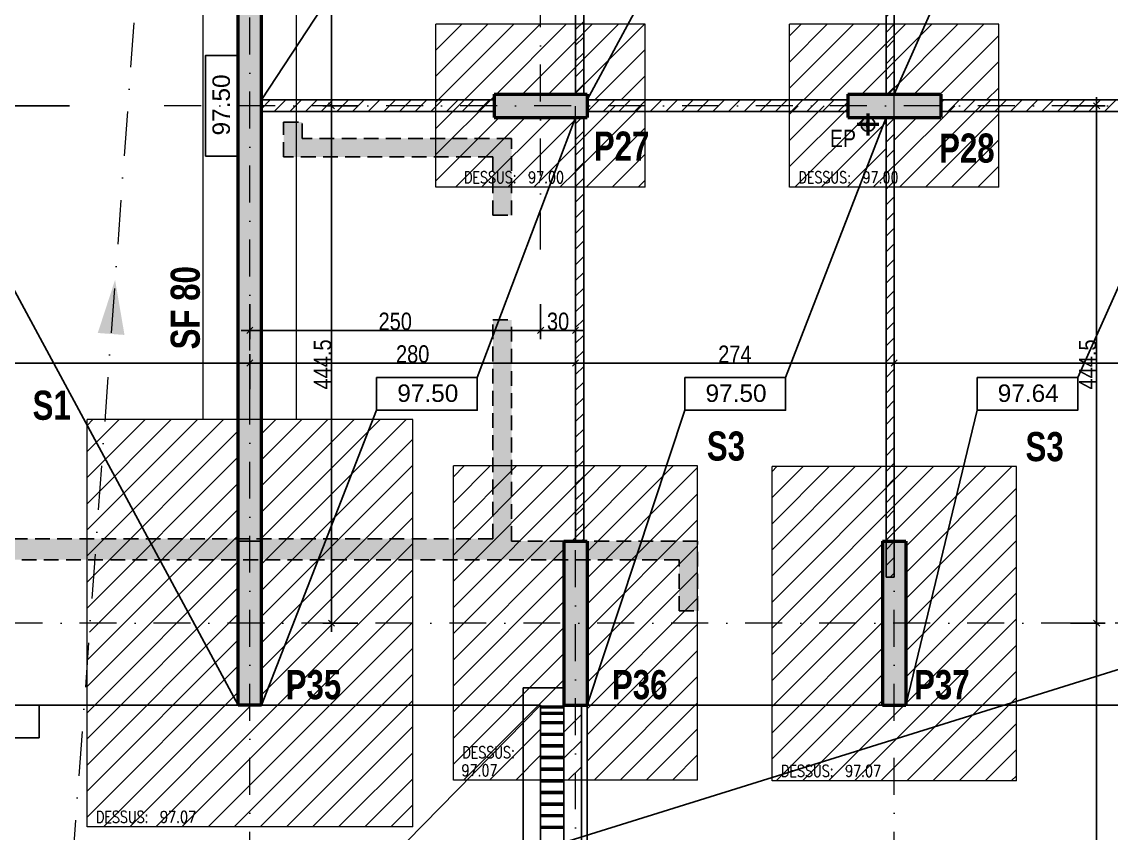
# Model space of a CAD drawing. Header units: centimetres. Extents: x 16433 to 114398, y -50094 to -12305.
# Drawn here: x 41350 to 42286, y -19808 to -19111 of the extents above; entities that cross this region are included whole.
import ezdxf
from ezdxf.enums import TextEntityAlignment as Align

# ---------------------------------------------------------------- set-up
doc = ezdxf.new("R2010")
doc.units = ezdxf.units.CM
doc.header["$LTSCALE"] = 0.5
for name, pattern in [('CACHEX2', [19.05, 12.7, -6.35]), ('TIRETPT2', [12.7, 6.35, -3.175, 0, -3.175]), ('TIRETPTX2', [50.8, 25.4, -12.7, 0, -12.7])]:
    doc.linetypes.add(name, pattern=pattern)
doc.layers.get('DEFPOINTS').update_dxf_attribs({"linetype": 'CONTINUOUS'})
for name, color, linetype in [('01_cloisons', 1, 'CONTINUOUS'), ('01_cote_gen', 4, 'CONTINUOUS'), ('01_linteaux', 2, 'CONTINUOUS'), ('01_murs_sup', 2, 'CACHEX2'), ('01_poch_murs', 253, 'CONTINUOUS'), ('01_poch_poteaux', 250, 'CONTINUOUS'), ('01_poch_Semelles', 253, 'CONTINUOUS'), ('01_resv', 32, 'CONTINUOUS'), ('01_texte', 230, 'CONTINUOUS'), ('AA_COTES', 2, 'CONTINUOUS')]:
    doc.layers.add(name, color=color, linetype=linetype)
for name, color, linetype, lineweight in [('01_murs_coup', 5, 'CONTINUOUS', 60), ('01_Reseaux', 5, 'TIRETPTX2', 18), ('01_sem', 42, 'CONTINUOUS', 15), ('01_tram_axes', 2, 'TIRETPTX2', 9)]:
    doc.layers.add(name, color=color, linetype=linetype, lineweight=lineweight)
doc.styles.add('ARIAL', font='arial.ttf')
doc.styles.add('impact', font='impact.ttf')
doc.styles.add('MATTE_TXT', font='arial.ttf')
doc.styles.add('SIMPLEX1', font='SIMPLEX.shx', dxfattribs={"width": 0.8, "height": 10})
doc.styles.add('STYLE2', font='ARIALN.TTF')
doc.dimstyles.new('JB50', dxfattribs={"dimscale": 0.1, "dimtxt": 150, "dimasz": 15, "dimexe": 0.1, "dimexo": 0.1, "dimgap": 0.09, "dimtad": 1, "dimdec": 1, "dimdsep": 46, "dimtxsty": 'STYLE2', "dimblk1": 'BOND_G', "dimblk2": 'BOND_D', "dimsah": 1, "dimcen": 1.5, "dimdle": 0.01, "dimse1": 1, "dimse2": 1, "dimclrd": 4, "dimclre": 2, "dimclrt": 6, "dimazin": 2, "dimtfac": 2.333333, "dimtdec": 1, "dimtix": 1, "dimtmove": 2, "dimatfit": 3, "dimldrblk": 'BOND_G', "dimfxl": 1, "dimtolj": 1, "dimtzin": 0, "dimarcsym": 0})
pattern_1 = [(45, (-10233.557, 8782.937), (-6.7351921, 6.7351921), [])]

# ---------------------------------------------------------------- blocks, each defined once
blk = doc.blocks.new('BOND_G')
at = {"layer": 'AA_COTES', "color": 0}
for p, q in [((0, -5), (0, 15)), ((5, 0), (-5, 0)), ((1.77, 1.77), (-1.77, -1.77))]:
    blk.add_line(p, q, dxfattribs=at)
blk = doc.blocks.new('BOND_D')
at = {"layer": 'AA_COTES', "color": 0}
for p, q in [((5, 0), (-5, 0)), ((-1.77, -1.77), (1.77, 1.77)), ((0, 5), (0, -15))]:
    blk.add_line(p, q, dxfattribs=at)
blk = doc.blocks.new('*D135')
at = {"layer": '01_cote_gen', "color": 4, "lineweight": -2, "transparency": 16777216}
blk.add_line((40942.13, -19404.53), (41544.13, -19404.53), dxfattribs=at)
at = {"layer": 'DEFPOINTS', "color": 0, "transparency": 16777216}
for p in [(41545.63, -19404.53), (40940.63, -19504.99), (41545.63, -19504.99)]:
    blk.add_point(p, dxfattribs=at)
at = {"layer": '01_cote_gen', "color": 4, "lineweight": -2, "transparency": 16777216, "xscale": 1.5, "yscale": 1.5, "zscale": 1.5, "rotation": 180}
blk.add_blockref('BOND_G', (40940.63, -19404.53), dxfattribs=at)
at = {"layer": '01_cote_gen', "color": 4, "lineweight": -2, "transparency": 16777216, "xscale": 1.5, "yscale": 1.5, "zscale": 1.5}
blk.add_blockref('BOND_D', (41545.63, -19404.53), dxfattribs=at)
at = {"layer": '01_cote_gen', "color": 6, "transparency": 16777216, "insert": (41243.13, -19396.86), "char_height": 15, "attachment_point": 5, "style": 'STYLE2'}
blk.add_mtext('\\A1;605', dxfattribs=at)
blk = doc.blocks.new('*D136')
at = {"layer": '01_cote_gen', "color": 4, "lineweight": -2, "transparency": 16777216}
blk.add_line((41547.13, -19404.53), (41824.13, -19404.53), dxfattribs=at)
at = {"layer": 'DEFPOINTS', "color": 0, "transparency": 16777216}
for p in [(41825.63, -19404.53), (41825.63, -19405.87), (41545.63, -19504.99)]:
    blk.add_point(p, dxfattribs=at)
at = {"layer": '01_cote_gen', "color": 4, "lineweight": -2, "transparency": 16777216, "xscale": 1.5, "yscale": 1.5, "zscale": 1.5, "rotation": 180}
blk.add_blockref('BOND_G', (41545.63, -19404.53), dxfattribs=at)
at = {"layer": '01_cote_gen', "color": 4, "lineweight": -2, "transparency": 16777216, "xscale": 1.5, "yscale": 1.5, "zscale": 1.5}
blk.add_blockref('BOND_D', (41825.63, -19404.53), dxfattribs=at)
at = {"layer": '01_cote_gen', "color": 6, "transparency": 16777216, "insert": (41685.63, -19396.86), "char_height": 15, "attachment_point": 5, "style": 'STYLE2'}
blk.add_mtext('\\A1;280', dxfattribs=at)
blk = doc.blocks.new('*D137')
at = {"layer": '01_cote_gen', "color": 4, "lineweight": -2, "transparency": 16777216}
blk.add_line((41827.13, -19404.53), (42098.14, -19404.53), dxfattribs=at)
at = {"layer": 'DEFPOINTS', "color": 0, "transparency": 16777216}
for p in [(41825.63, -19405.87), (42099.64, -19404.53), (42099.64, -19405.87)]:
    blk.add_point(p, dxfattribs=at)
at = {"layer": '01_cote_gen', "color": 4, "lineweight": -2, "transparency": 16777216, "xscale": 1.5, "yscale": 1.5, "zscale": 1.5, "rotation": 180}
blk.add_blockref('BOND_G', (41825.63, -19404.53), dxfattribs=at)
at = {"layer": '01_cote_gen', "color": 4, "lineweight": -2, "transparency": 16777216, "xscale": 1.5, "yscale": 1.5, "zscale": 1.5}
blk.add_blockref('BOND_D', (42099.64, -19404.53), dxfattribs=at)
at = {"layer": '01_cote_gen', "color": 6, "transparency": 16777216, "insert": (41962.64, -19396.99), "char_height": 15, "attachment_point": 5, "style": 'STYLE2'}
blk.add_mtext('\\A1;274', dxfattribs=at)
blk = doc.blocks.new('*D138')
at = {"layer": '01_cote_gen', "color": 4, "lineweight": -2, "transparency": 16777216}
blk.add_line((42101.14, -19404.53), (42635.14, -19404.53), dxfattribs=at)
at = {"layer": 'DEFPOINTS', "color": 0, "transparency": 16777216}
for p in [(42099.64, -19405.87), (42636.64, -19404.53), (42636.64, -19436.61)]:
    blk.add_point(p, dxfattribs=at)
at = {"layer": '01_cote_gen', "color": 4, "lineweight": -2, "transparency": 16777216, "xscale": 1.5, "yscale": 1.5, "zscale": 1.5, "rotation": 180}
blk.add_blockref('BOND_G', (42099.64, -19404.53), dxfattribs=at)
at = {"layer": '01_cote_gen', "color": 4, "lineweight": -2, "transparency": 16777216, "xscale": 1.5, "yscale": 1.5, "zscale": 1.5}
blk.add_blockref('BOND_D', (42636.64, -19404.53), dxfattribs=at)
at = {"layer": '01_cote_gen', "color": 6, "transparency": 16777216, "insert": (42368.14, -19396.86), "char_height": 15, "attachment_point": 5, "style": 'STYLE2'}
blk.add_mtext('\\A1;537', dxfattribs=at)
blk = doc.blocks.new('*D139')
at = {"layer": '01_cote_gen', "color": 4, "lineweight": -2, "transparency": 16777216}
blk.add_line((41824.13, -19376.47), (41797.13, -19376.47), dxfattribs=at)
at = {"layer": 'DEFPOINTS', "color": 0, "transparency": 16777216}
for p in [(41795.63, -19306.86), (41825.63, -19347.23), (41795.63, -19376.47)]:
    blk.add_point(p, dxfattribs=at)
at = {"layer": '01_cote_gen', "color": 4, "lineweight": -2, "transparency": 16777216, "xscale": 1.5, "yscale": 1.5, "zscale": 1.5, "rotation": 180}
blk.add_blockref('BOND_D', (41795.63, -19376.47), dxfattribs=at)
at = {"layer": '01_cote_gen', "color": 4, "lineweight": -2, "transparency": 16777216, "xscale": 1.5, "yscale": 1.5, "zscale": 1.5}
blk.add_blockref('BOND_G', (41825.63, -19376.47), dxfattribs=at)
at = {"layer": '01_cote_gen', "color": 6, "transparency": 16777216, "insert": (41810.63, -19368.8), "char_height": 15, "attachment_point": 5, "style": 'STYLE2'}
blk.add_mtext('\\A1;30', dxfattribs=at)
blk = doc.blocks.new('*D140')
at = {"layer": '01_cote_gen', "color": 4, "lineweight": -2, "transparency": 16777216}
blk.add_line((41794.13, -19376.47), (41547.13, -19376.47), dxfattribs=at)
at = {"layer": 'DEFPOINTS', "color": 0, "transparency": 16777216}
for p in [(41545.63, -19306.86), (41795.63, -19306.86), (41545.63, -19376.47)]:
    blk.add_point(p, dxfattribs=at)
at = {"layer": '01_cote_gen', "color": 4, "lineweight": -2, "transparency": 16777216, "xscale": 1.5, "yscale": 1.5, "zscale": 1.5, "rotation": 180}
blk.add_blockref('BOND_D', (41545.63, -19376.47), dxfattribs=at)
at = {"layer": '01_cote_gen', "color": 4, "lineweight": -2, "transparency": 16777216, "xscale": 1.5, "yscale": 1.5, "zscale": 1.5}
blk.add_blockref('BOND_G', (41795.63, -19376.47), dxfattribs=at)
at = {"layer": '01_cote_gen', "color": 6, "transparency": 16777216, "insert": (41670.63, -19368.8), "char_height": 15, "attachment_point": 5, "style": 'STYLE2'}
blk.add_mtext('\\A1;250', dxfattribs=at)
blk = doc.blocks.new('*D192')
at = {"layer": '01_cote_gen', "color": 4, "lineweight": -2, "transparency": 16777216}
blk.add_line((41128, -19355.98), (41128, -19129.98), dxfattribs=at)
at = {"layer": 'DEFPOINTS', "color": 0, "transparency": 16777216}
for p in [(41128, -19128.48), (41355.11, -19128.48), (41156.01, -19357.48)]:
    blk.add_point(p, dxfattribs=at)
at = {"layer": '01_cote_gen', "color": 4, "lineweight": -2, "transparency": 16777216, "xscale": 1.5, "yscale": 1.5, "zscale": 1.5}
for name, p, rotation in [('BOND_D', (41128, -19128.48), 90), ('BOND_G', (41128, -19357.48), 270)]:
    blk.add_blockref(name, p, dxfattribs=dict(at, rotation=rotation))
at = {"layer": '01_cote_gen', "color": 6, "transparency": 16777216, "insert": (41120.33, -19242.98), "char_height": 15, "attachment_point": 5, "rotation": 90, "style": 'STYLE2'}
blk.add_mtext('\\A1;229', dxfattribs=at)
blk = doc.blocks.new('*D193')
at = {"layer": '01_cote_gen', "color": 4, "lineweight": -2, "transparency": 16777216}
blk.add_line((41128, -19126.98), (41128, -18851.98), dxfattribs=at)
at = {"layer": 'DEFPOINTS', "color": 0, "transparency": 16777216}
for p in [(41128, -18850.48), (41422.45, -18850.48), (41355.11, -19128.48)]:
    blk.add_point(p, dxfattribs=at)
at = {"layer": '01_cote_gen', "color": 4, "lineweight": -2, "transparency": 16777216, "xscale": 1.5, "yscale": 1.5, "zscale": 1.5}
for name, p, rotation in [('BOND_D', (41128, -18850.48), 90), ('BOND_G', (41128, -19128.48), 270)]:
    blk.add_blockref(name, p, dxfattribs=dict(at, rotation=rotation))
at = {"layer": '01_cote_gen', "color": 6, "transparency": 16777216, "insert": (41120.33, -18989.48), "char_height": 15, "attachment_point": 5, "rotation": 90, "style": 'STYLE2'}
blk.add_mtext('\\A1;278', dxfattribs=at)
blk = doc.blocks.new('*D209')
at = {"layer": '01_cote_gen', "color": 4, "lineweight": -2, "transparency": 16777216}
blk.add_line((42273.64, -19184.98), (42273.64, -19626.48), dxfattribs=at)
at = {"layer": 'DEFPOINTS', "color": 0, "transparency": 16777216}
for p in [(42210.85, -19183.48), (42273.64, -19627.98), (42281.94, -19627.98)]:
    blk.add_point(p, dxfattribs=at)
at = {"layer": '01_cote_gen', "color": 4, "lineweight": -2, "transparency": 16777216, "xscale": 1.5, "yscale": 1.5, "zscale": 1.5}
for name, p, rotation in [('BOND_G', (42273.64, -19183.48), 90), ('BOND_D', (42273.64, -19627.98), 270)]:
    blk.add_blockref(name, p, dxfattribs=dict(at, rotation=rotation))
at = {"layer": '01_cote_gen', "color": 6, "transparency": 16777216, "insert": (42266, -19405.73), "char_height": 15, "attachment_point": 5, "rotation": 90, "style": 'STYLE2'}
blk.add_mtext('\\A1;444.5', dxfattribs=at)
blk = doc.blocks.new('*D210')
at = {"layer": '01_cote_gen', "color": 4, "lineweight": -2, "transparency": 16777216}
blk.add_line((42273.64, -19629.48), (42273.64, -20325.98), dxfattribs=at)
at = {"layer": 'DEFPOINTS', "color": 0, "transparency": 16777216}
for p in [(42251.14, -19627.98), (42273.64, -20327.48), (42283.54, -20327.48)]:
    blk.add_point(p, dxfattribs=at)
at = {"layer": '01_cote_gen', "color": 4, "lineweight": -2, "transparency": 16777216, "xscale": 1.5, "yscale": 1.5, "zscale": 1.5}
for name, p, rotation in [('BOND_G', (42273.64, -19627.98), 90), ('BOND_D', (42273.64, -20327.48), 270)]:
    blk.add_blockref(name, p, dxfattribs=dict(at, rotation=rotation))
at = {"layer": '01_cote_gen', "color": 6, "transparency": 16777216, "insert": (42265.97, -20044.2), "char_height": 15, "attachment_point": 5, "rotation": 90, "style": 'STYLE2'}
blk.add_mtext('\\A1;699.5', dxfattribs=at)
blk = doc.blocks.new('*D225')
at = {"layer": '01_cote_gen', "color": 4, "lineweight": -2, "transparency": 16777216}
blk.add_line((41615.85, -19626.48), (41615.85, -19184.98), dxfattribs=at)
at = {"layer": 'DEFPOINTS', "color": 0, "transparency": 16777216}
for p in [(41615.85, -19183.48), (41624.87, -19183.48), (41624.87, -19627.98)]:
    blk.add_point(p, dxfattribs=at)
at = {"layer": '01_cote_gen', "color": 4, "lineweight": -2, "transparency": 16777216, "xscale": 1.5, "yscale": 1.5, "zscale": 1.5}
for name, p, rotation in [('BOND_D', (41615.85, -19183.48), 90), ('BOND_G', (41615.85, -19627.98), 270)]:
    blk.add_blockref(name, p, dxfattribs=dict(at, rotation=rotation))
at = {"layer": '01_cote_gen', "color": 6, "transparency": 16777216, "insert": (41608.22, -19405.73), "char_height": 15, "attachment_point": 5, "rotation": 90, "style": 'STYLE2'}
blk.add_mtext('\\A1;444.5', dxfattribs=at)
blk = doc.blocks.new('*D226')
at = {"layer": '01_cote_gen', "color": 4, "lineweight": -2, "transparency": 16777216}
blk.add_line((41615.85, -19181.98), (41615.85, -18764.48), dxfattribs=at)
at = {"layer": 'DEFPOINTS', "color": 0, "transparency": 16777216}
for p in [(41615.85, -18762.98), (41770.61, -18762.98), (41638.35, -19183.48)]:
    blk.add_point(p, dxfattribs=at)
at = {"layer": '01_cote_gen', "color": 4, "lineweight": -2, "transparency": 16777216, "xscale": 1.5, "yscale": 1.5, "zscale": 1.5}
for name, p, rotation in [('BOND_D', (41615.85, -18762.98), 90), ('BOND_G', (41615.85, -19183.48), 270)]:
    blk.add_blockref(name, p, dxfattribs=dict(at, rotation=rotation))
at = {"layer": '01_cote_gen', "color": 6, "transparency": 16777216, "insert": (41608.19, -18973.23), "char_height": 15, "attachment_point": 5, "rotation": 90, "style": 'STYLE2'}
blk.add_mtext('\\A1;420.5', dxfattribs=at)

msp = doc.modelspace()

# ---------------------------------------------------------------- hatches: boundary and pattern name
at = {"layer": '01_murs_sup'}
h = msp.add_hatch(dxfattribs=at)
h.set_pattern_fill('DASH', color=256, scale=2.5, angle=135)
h.set_pattern_definition([(135, (25186.803, -57921.042), (-11.2253202, 2e-15), [7.9375, -7.9375])])
h.paths.add_polyline_path([(41233.633, -19703.484), (41233.633, -19683.484), (41215.633, -19683.484), (41215.633, -19703.484), (41113.633, -19703.484), (41113.633, -19721.484), (41308.633, -19721.484), (41308.633, -20561.484), (41014.633, -20561.484), (41014.633, -20537.484), (40998.633, -20537.484), (40998.633, -20577.484), (42150.633, -20577.484), (42150.633, -20282.484), (42134.633, -20282.484), (42134.633, -20561.484), (41328.633, -20561.484), (41328.633, -19703.484)])
h.paths.add_polyline_path([(41733.633, -20307.484), (41733.633, -20327.484), (41803.633, -20327.484), (41803.633, -20307.484)], flags=17)
h.paths.add_polyline_path([(41914.633, -19897.484), (41914.633, -19948.484), (41930.633, -19948.484), (41930.633, -19932.484), (41930.633, -19897.484)], flags=17)
h.paths.add_polyline_path([(42055.633, -19932.484), (42055.633, -19948.484), (42134.633, -19948.484), (42134.633, -20192.484), (42150.633, -20192.484), (42150.633, -19932.484)], flags=17)
h.paths.add_polyline_path([(41770.633, -19557.484), (41770.633, -19367.484), (41754.633, -19367.484), (41754.633, -19555.484), (40915.633, -19555.484), (40915.633, -19333.484), (40897.633, -19333.484), (40897.633, -19573.484), (41215.633, -19573.484), (41215.633, -19580.484), (41233.633, -19580.484), (41233.633, -19573.484), (41914.633, -19573.484), (41914.633, -19617.484), (41930.633, -19617.484), (41930.633, -19557.484)])
h.paths.add_polyline_path([(41590.633, -19211.484), (41590.633, -19197.484), (41574.633, -19197.484), (41574.633, -19227.484), (41754.633, -19227.484), (41754.633, -19277.484), (41770.633, -19277.484), (41770.633, -19211.484)])
h.paths.add_polyline_path([(40875.633, -18841.484), (40875.633, -18859.484), (40897.633, -18859.484), (40897.633, -19230.484), (40915.633, -19230.484), (40915.633, -18859.484), (41574.633, -18859.484), (41574.633, -18897.484), (41590.633, -18897.484), (41590.633, -18857.484), (41770.633, -18857.484), (41770.633, -18762.484), (41754.633, -18762.484), (41754.633, -18841.484)])
h.paths.add_polyline_path([(41754.633, -18477.484), (41754.633, -18637.484), (41770.633, -18637.484), (41770.633, -18477.484)])
h.paths.add_polyline_path([(41685.633, -18137.484), (41685.633, -18153.484), (41754.633, -18153.484), (41754.633, -18297.484), (41770.633, -18297.484), (41770.633, -18137.484)])
h.paths.add_polyline_path([(41344.633, -18057.484), (41344.633, -18153.484), (41505.633, -18153.484), (41505.633, -18137.484), (41360.633, -18137.484), (41360.633, -18057.484)])
h.paths.add_polyline_path([(41185.633, -18371.484), (41185.633, -18486.484), (41205.633, -18486.484), (41205.633, -18371.484)], flags=17)
h.paths.add_polyline_path([(40485.633, -17917.484), (40485.633, -18287.484), (39976.633, -18287.484), (39976.633, -18082.484), (39960.633, -18082.484), (39960.633, -18328.484), (39976.633, -18328.484), (39976.633, -18307.484), (40483.633, -18307.484), (40483.633, -18697.484), (39976.633, -18697.484), (39976.633, -18678.484), (39960.633, -18678.484), (39960.633, -18718.484), (39976.633, -18718.484), (39976.633, -18715.484), (40483.633, -18715.484), (40483.633, -18841.484), (39976.633, -18841.484), (39976.633, -18821.484), (39960.633, -18821.484), (39960.633, -19249.747), (39976.633, -19249.747), (39976.633, -19207.484), (40005.633, -19207.484), (40005.633, -19189.484), (39976.633, -19189.484), (39976.633, -18859.484), (40501.633, -18859.484), (40501.633, -18774.484), (40749.633, -18774.484), (40749.633, -18936.484), (40767.633, -18936.484), (40767.633, -18859.484), (40772.633, -18859.484), (40772.633, -18841.484), (40767.633, -18841.484), (40767.633, -18756.484), (40501.633, -18756.484), (40501.633, -18465.484), (40785.633, -18465.484), (40785.633, -18447.484), (40501.633, -18447.484), (40501.633, -17933.484), (40765.633, -17933.484), (40765.633, -18354.484), (40785.633, -18354.484), (40785.633, -17933.484), (41344.633, -17933.484), (41344.633, -17967.484), (41360.633, -17967.484), (41360.633, -17917.484)])
at = {"layer": '01_poch_murs'}
h = msp.add_hatch(dxfattribs=at)
h.set_pattern_fill('ANSI31', color=256, scale=3)
h.set_pattern_definition(pattern_1)
h.paths.add_polyline_path([(42366.643, -18668.484), (42359.643, -18668.484), (42359.643, -19178.484), (42139.643, -19178.484), (42139.643, -19188.484), (42359.643, -19188.484), (42359.643, -19698.484), (42366.643, -19698.484), (42366.643, -19188.484), (42556.643, -19188.484), (42556.643, -19178.484), (42366.643, -19178.484)])
h = msp.add_hatch(dxfattribs=at)
h.set_pattern_fill('ANSI31', color=256, scale=3)
h.set_pattern_definition(pattern_1)
h.paths.add_polyline_path([(42099.643, -18748.479), (42092.643, -18748.479), (42092.643, -19173.489), (42099.643, -19173.489)])
h = msp.add_hatch(color=256, dxfattribs=at)
h.dxf.hatch_style = 1
h.paths.add_polyline_path([(41555.633, -18857.484), (41535.633, -18857.484), (41535.633, -19557.484), (41555.633, -19557.484)])
h = msp.add_hatch(dxfattribs=at)
h.set_pattern_fill('ANSI31', color=256, scale=3)
h.set_pattern_definition(pattern_1)
h.paths.add_polyline_path([(41832.643, -18857.484), (41825.643, -18857.484), (41825.643, -19173.489), (41832.643, -19173.489)])
h = msp.add_hatch(dxfattribs=at)
h.set_pattern_fill('ANSI31', color=256, scale=3)
h.set_pattern_definition(pattern_1)
h.paths.add_polyline_path([(41755.633, -19178.484), (41555.633, -19178.484), (41555.633, -19188.484), (41755.633, -19188.484)])
h = msp.add_hatch(dxfattribs=at)
h.set_pattern_fill('ANSI31', color=256, scale=3)
h.set_pattern_definition(pattern_1)
h.paths.add_polyline_path([(42059.643, -19178.484), (41835.633, -19178.484), (41835.633, -19188.484), (42059.643, -19188.484)])
h = msp.add_hatch(dxfattribs=at)
h.set_pattern_fill('ANSI31', color=256, scale=3)
h.set_pattern_definition(pattern_1)
h.paths.add_polyline_path([(41832.643, -19193.48), (41825.643, -19193.48), (41825.643, -19557.484), (41832.643, -19557.484)])
h = msp.add_hatch(dxfattribs=at)
h.set_pattern_fill('ANSI31', color=256, scale=3)
h.set_pattern_definition(pattern_1)
h.paths.add_polyline_path([(42099.643, -19193.48), (42092.643, -19193.48), (42092.643, -19588.489), (42099.643, -19588.489)])
at = {"layer": '01_poch_poteaux'}
h = msp.add_hatch(color=256, dxfattribs=at)
h.dxf.hatch_style = 1
h.paths.add_polyline_path([(41795.633, -19173.484), (41755.633, -19173.484), (41755.633, -19183.484), (41795.633, -19183.484)])
h.paths.add_polyline_path([(41825.633, -19173.484), (41795.633, -19173.484), (41795.633, -19183.484), (41825.633, -19183.484)])
h.paths.add_polyline_path([(41835.633, -19173.484), (41825.633, -19173.484), (41825.633, -19183.484), (41835.633, -19183.484)])
h.paths.add_polyline_path([(41835.633, -19183.484), (41825.633, -19183.484), (41825.633, -19193.484), (41835.633, -19193.484)])
h.paths.add_polyline_path([(41825.633, -19183.484), (41795.633, -19183.484), (41795.633, -19193.484), (41825.633, -19193.484)])
h.paths.add_polyline_path([(41795.633, -19183.484), (41755.633, -19183.484), (41755.633, -19193.484), (41795.633, -19193.484)])
h = msp.add_hatch(color=256, dxfattribs=at)
h.dxf.hatch_style = 1
h.paths.add_polyline_path([(42099.643, -19173.484), (42059.643, -19173.484), (42059.643, -19183.484), (42099.643, -19183.484)])
h.paths.add_polyline_path([(42139.643, -19173.484), (42099.643, -19173.484), (42099.643, -19183.484), (42139.643, -19183.484)])
h.paths.add_polyline_path([(42139.643, -19183.484), (42099.643, -19183.484), (42099.643, -19193.484), (42139.643, -19193.484)])
h.paths.add_polyline_path([(42099.643, -19183.484), (42059.643, -19183.484), (42059.643, -19193.484), (42099.643, -19193.484)])
h = msp.add_hatch(color=256, dxfattribs=at)
h.dxf.hatch_style = 1
h.paths.add_polyline_path([(41555.633, -19557.484), (41545.633, -19557.484), (41545.633, -19627.984), (41555.633, -19627.984)])
h.paths.add_polyline_path([(41545.633, -19557.484), (41535.633, -19557.484), (41535.633, -19627.984), (41545.633, -19627.984)])
h.paths.add_polyline_path([(41545.633, -19627.984), (41535.633, -19627.984), (41535.633, -19698.484), (41545.633, -19698.484)])
h.paths.add_polyline_path([(41555.633, -19627.984), (41545.633, -19627.984), (41545.633, -19698.484), (41555.633, -19698.484)])
h = msp.add_hatch(color=256, dxfattribs=at)
h.dxf.hatch_style = 1
h.paths.add_polyline_path([(41835.633, -19557.484), (41825.633, -19557.484), (41825.633, -19627.984), (41835.633, -19627.984)])
h.paths.add_polyline_path([(41825.633, -19557.484), (41815.633, -19557.484), (41815.633, -19627.984), (41825.633, -19627.984)])
h.paths.add_polyline_path([(41825.633, -19627.984), (41815.633, -19627.984), (41815.633, -19698.484), (41825.633, -19698.484)])
h.paths.add_polyline_path([(41835.633, -19627.984), (41825.633, -19627.984), (41825.633, -19698.484), (41835.633, -19698.484)])
h = msp.add_hatch(color=256, dxfattribs=at)
h.dxf.hatch_style = 1
h.paths.add_polyline_path([(42109.643, -19557.484), (42099.643, -19557.484), (42099.643, -19643.484), (42109.643, -19643.484)])
h.paths.add_polyline_path([(42099.643, -19557.484), (42089.643, -19557.484), (42089.643, -19643.484), (42099.643, -19643.484)])
h.paths.add_polyline_path([(42109.643, -19643.484), (42099.643, -19643.484), (42099.643, -19698.484), (42109.643, -19698.484)])
h.paths.add_polyline_path([(42099.643, -19643.484), (42089.643, -19643.484), (42089.643, -19698.484), (42099.643, -19698.484)])
at = {"layer": '01_poch_Semelles', "linetype": 'CACHEX2', "ltscale": 2}
h = msp.add_hatch(dxfattribs=at)
h.set_pattern_fill('ANSI31', color=256, scale=5)
h.paths.add_polyline_path([(41795.633, -19113.484), (41705.633, -19113.484), (41705.633, -19178.484), (41755.633, -19178.484), (41755.633, -19173.484), (41795.633, -19173.484)])
h.paths.add_polyline_path([(41825.633, -19113.484), (41795.633, -19113.484), (41795.633, -19173.484), (41825.633, -19173.484)])
h.paths.add_polyline_path([(41832.643, -19113.484), (41825.643, -19113.484), (41825.643, -19173.484), (41832.643, -19173.484)])
h.paths.add_polyline_path([(41870.753, -19113.484), (41832.643, -19113.484), (41832.643, -19173.484), (41835.633, -19173.484), (41835.633, -19178.484)])
h.paths.add_polyline_path([(41885.633, -19113.484), (41870.753, -19113.484), (41835.633, -19178.484), (41885.633, -19178.484)])
h.paths.add_polyline_path([(41885.633, -19183.484), (41835.633, -19183.484), (41835.633, -19188.484), (41885.633, -19188.484)])
h.paths.add_polyline_path([(41885.633, -19188.484), (41835.633, -19188.484), (41835.633, -19193.484), (41832.643, -19193.484), (41832.643, -19253.484), (41885.633, -19253.484)])
h.paths.add_polyline_path([(41832.643, -19193.484), (41825.643, -19193.484), (41825.643, -19253.484), (41832.643, -19253.484)])
h.paths.add_polyline_path([(41825.633, -19193.484), (41795.633, -19193.484), (41795.633, -19253.484), (41802.968, -19253.484)])
h.paths.add_polyline_path([(41825.633, -19193.484), (41802.968, -19253.484), (41825.633, -19253.484)])
h.paths.add_polyline_path([(41795.633, -19193.484), (41755.633, -19193.484), (41755.633, -19188.484), (41705.633, -19188.484), (41705.633, -19253.484), (41795.633, -19253.484)])
h.paths.add_polyline_path([(41755.633, -19183.484), (41705.633, -19183.484), (41705.633, -19188.484), (41755.633, -19188.484)])
h.paths.add_polyline_path([(41755.633, -19178.484), (41705.633, -19178.484), (41705.633, -19183.484), (41755.633, -19183.484)])
h.paths.add_polyline_path([(41836.793, -19237.832), (41893.665, -19237.832), (41893.665, -19199.614), (41836.793, -19199.614)], flags=9)
h.paths.add_polyline_path([(41781.788, -19252.14), (41818.788, -19252.14), (41818.788, -19237.14), (41781.788, -19237.14)], flags=9)
h.paths.add_polyline_path([(41726.265, -19252.14), (41778.503, -19252.14), (41778.503, -19237.14), (41726.265, -19237.14)], flags=24)
h = msp.add_hatch(dxfattribs=at)
h.set_pattern_fill('ANSI31', color=256, scale=5)
h.paths.add_polyline_path([(42092.643, -19113.484), (42009.643, -19113.484), (42009.643, -19178.484), (42059.643, -19178.484), (42059.643, -19173.484), (42092.643, -19173.484)])
h.paths.add_polyline_path([(42099.643, -19113.484), (42092.643, -19113.484), (42092.643, -19173.484), (42099.643, -19173.484)])
h.paths.add_polyline_path([(42126.307, -19113.484), (42099.643, -19113.484), (42099.643, -19173.484)], flags=17)
h.paths.add_polyline_path([(42189.643, -19113.484), (42126.307, -19113.484), (42099.643, -19173.484), (42139.643, -19173.484), (42139.643, -19178.484), (42189.643, -19178.484)])
h.paths.add_polyline_path([(42189.643, -19188.484), (42139.643, -19188.484), (42139.643, -19193.484), (42099.643, -19193.484), (42099.643, -19253.484), (42189.643, -19253.484)])
h.paths.add_polyline_path([(42092.643, -19193.484), (42059.643, -19193.484), (42059.643, -19188.484), (42009.643, -19188.484), (42009.643, -19253.484), (42069.443, -19253.484)])
h.paths.add_polyline_path([(42092.643, -19193.484), (42069.443, -19253.484), (42092.643, -19253.484)], flags=17)
h.paths.add_polyline_path([(42059.643, -19183.484), (42009.643, -19183.484), (42009.643, -19188.484), (42059.643, -19188.484)])
h.paths.add_polyline_path([(42189.643, -19183.484), (42139.643, -19183.484), (42139.643, -19188.484), (42189.643, -19188.484)])
h.paths.add_polyline_path([(42069.35, -19252.14), (42106.35, -19252.14), (42106.35, -19237.14), (42069.35, -19237.14)], flags=9)
h.paths.add_polyline_path([(42131.278, -19240.102), (42192.913, -19240.102), (42192.913, -19201.165), (42131.278, -19201.165)], flags=9)
h.paths.add_polyline_path([(42013.827, -19252.14), (42066.065, -19252.14), (42066.065, -19237.14), (42013.827, -19237.14)], flags=24)
h.paths.add_polyline_path([(42040.628, -19222.847), (42070.491, -19222.847), (42070.491, -19200.347), (42040.628, -19200.347)], flags=24)
h = msp.add_hatch(dxfattribs=at)
h.set_pattern_fill('ANSI31', color=256, scale=5)
h.paths.add_polyline_path([(41535.633, -19452.984), (41420.996, -19452.984), (41418.848, -19482.381), (41497.533, -19627.984), (41535.633, -19627.984)])
h.paths.add_polyline_path([(41651.543, -19452.984), (41585.633, -19452.984), (41555.633, -19452.984), (41555.633, -19627.984), (41583.175, -19627.984)])
h.paths.add_polyline_path([(41685.633, -19452.984), (41651.543, -19452.984), (41583.175, -19627.984), (41685.633, -19627.984)])
h.paths.add_polyline_path([(41418.848, -19482.381), (41408.208, -19627.984), (41497.533, -19627.984)])
h.paths.add_polyline_path([(41418.848, -19482.381), (41405.633, -19457.927), (41405.633, -19627.984), (41408.208, -19627.984)])
h.paths.add_polyline_path([(41420.996, -19452.984), (41405.633, -19452.984), (41405.633, -19457.927), (41418.848, -19482.381)])
h.paths.add_polyline_path([(41497.533, -19627.984), (41408.208, -19627.984), (41405.633, -19663.23), (41405.633, -19698.484), (41535.633, -19698.484)])
h.paths.add_polyline_path([(41535.633, -19627.984), (41497.533, -19627.984), (41535.633, -19698.484)])
h.paths.add_polyline_path([(41583.175, -19627.984), (41555.633, -19627.984), (41555.633, -19698.484)], flags=17)
h.paths.add_polyline_path([(41685.633, -19627.984), (41583.175, -19627.984), (41555.633, -19698.484), (41685.633, -19698.484)])
h.paths.add_polyline_path([(41685.633, -19698.484), (41545.633, -19698.484), (41545.633, -19802.984), (41685.633, -19802.984)])
h.paths.add_polyline_path([(41545.633, -19698.484), (41405.633, -19698.484), (41405.633, -19802.984), (41545.633, -19802.984)])
h.paths.add_polyline_path([(41568.993, -19701.157), (41631.601, -19701.157), (41631.601, -19662.175), (41568.993, -19662.175)], flags=9)
h.paths.add_polyline_path([(41465.34, -19801.64), (41502.34, -19801.64), (41502.34, -19786.64), (41465.34, -19786.64)], flags=24)
h.paths.add_polyline_path([(41409.817, -19801.64), (41462.055, -19801.64), (41462.055, -19786.64), (41409.817, -19786.64)], flags=24)
h = msp.add_hatch(dxfattribs=at)
h.set_pattern_fill('ANSI31', color=256, scale=5)
h.paths.add_polyline_path([(41825.633, -19492.984), (41720.633, -19492.984), (41720.633, -19627.984), (41815.633, -19627.984), (41815.633, -19557.484), (41825.633, -19557.484)])
h.paths.add_polyline_path([(41903.764, -19492.984), (41832.643, -19492.984), (41832.643, -19557.484), (41835.633, -19557.484), (41835.633, -19627.984), (41859.006, -19627.984)])
h.paths.add_polyline_path([(41832.643, -19492.984), (41825.643, -19492.984), (41825.643, -19557.484), (41832.643, -19557.484)])
h.paths.add_polyline_path([(41930.633, -19627.984), (41859.006, -19627.984), (41835.633, -19698.484), (41930.633, -19698.484)])
h.paths.add_polyline_path([(41815.633, -19627.984), (41720.633, -19627.984), (41720.633, -19698.484), (41780.633, -19698.484), (41780.633, -19683.484), (41815.633, -19683.484)])
h.paths.add_polyline_path([(41859.006, -19627.984), (41835.633, -19627.984), (41835.633, -19698.484)], flags=17)
h.paths.add_polyline_path([(41930.633, -19698.484), (41835.633, -19698.484), (41835.633, -19762.984), (41930.633, -19762.984)])
h.paths.add_polyline_path([(41825.633, -19698.484), (41815.633, -19698.484), (41815.633, -19762.984), (41825.633, -19762.984)])
h.paths.add_polyline_path([(41830.633, -19698.484), (41825.633, -19698.484), (41825.633, -19762.984), (41830.633, -19762.984)])
h.paths.add_polyline_path([(41815.633, -19683.484), (41780.633, -19683.484), (41780.633, -19698.484), (41795.633, -19698.484), (41795.633, -19699.984), (41815.633, -19699.984), (41815.633, -19698.484)])
h.paths.add_polyline_path([(41795.633, -19698.484), (41780.633, -19713.745), (41780.633, -19762.984), (41795.633, -19762.984)])
h.paths.add_polyline_path([(41795.633, -19698.484), (41780.633, -19698.484), (41780.633, -19713.745)])
h.paths.add_polyline_path([(41780.633, -19698.484), (41720.633, -19698.484), (41720.633, -19762.984), (41732.235, -19762.984), (41780.633, -19713.745)])
h.paths.add_polyline_path([(41780.633, -19713.745), (41732.235, -19762.984), (41780.633, -19762.984)], flags=17)
h.paths.add_polyline_path([(41930.633, -19492.984), (41903.764, -19492.984), (41859.006, -19627.984), (41930.633, -19627.984)])
h.paths.add_polyline_path([(41849.405, -19701.157), (41912.167, -19701.157), (41912.167, -19662.175), (41849.405, -19662.175)], flags=9)
h.paths.add_polyline_path([(41724.817, -19746.206), (41777.055, -19746.206), (41777.055, -19731.206), (41724.817, -19731.206)], flags=24)
h.paths.add_polyline_path([(41724.583, -19761.64), (41761.583, -19761.64), (41761.583, -19746.64), (41724.583, -19746.64)], flags=24)
h = msp.add_hatch(dxfattribs=at)
h.set_pattern_fill('ANSI31', color=256, scale=5)
h.paths.add_polyline_path([(42092.643, -19493.484), (41994.643, -19493.484), (41994.643, -19627.984), (42089.643, -19627.984), (42089.643, -19557.484), (42092.643, -19557.484)])
h.paths.add_polyline_path([(42099.643, -19493.484), (42092.643, -19493.484), (42092.643, -19557.484), (42099.643, -19557.484)])
h.paths.add_polyline_path([(42159.161, -19493.484), (42099.643, -19493.484), (42099.643, -19557.484), (42109.643, -19557.484), (42109.643, -19627.984), (42126.672, -19627.984)])
h.paths.add_polyline_path([(42204.643, -19493.484), (42159.161, -19493.484), (42126.672, -19627.984), (42204.643, -19627.984)])
h.paths.add_polyline_path([(42204.643, -19627.984), (42126.672, -19627.984), (42109.643, -19698.484), (42204.643, -19698.484)])
h.paths.add_polyline_path([(42126.672, -19627.984), (42109.643, -19627.984), (42109.643, -19698.484)], flags=17)
h.paths.add_polyline_path([(42089.643, -19627.984), (41994.643, -19627.984), (41994.643, -19698.484), (42089.643, -19698.484)])
h.paths.add_polyline_path([(42099.643, -19698.484), (42089.643, -19698.484), (41994.643, -19698.484), (41994.643, -19763.484), (42099.643, -19763.484)])
h.paths.add_polyline_path([(42204.643, -19698.484), (42109.643, -19698.484), (42099.643, -19698.484), (42099.643, -19763.484), (42204.643, -19763.484)])
h.paths.add_polyline_path([(42111.573, -19701.157), (42169.595, -19701.157), (42169.595, -19662.175), (42111.573, -19662.175)], flags=9)
h.paths.add_polyline_path([(42054.35, -19762.14), (42091.35, -19762.14), (42091.35, -19747.14), (42054.35, -19747.14)], flags=24)
h.paths.add_polyline_path([(41998.827, -19762.14), (42051.065, -19762.14), (42051.065, -19747.14), (41998.827, -19747.14)], flags=24)
at = {"layer": '01_resv'}
h = msp.add_hatch(color=256, dxfattribs=at)
h.dxf.hatch_style = 1
h.paths.add_polyline_path([(42078.866, -19193.755, 0.0755456), (42077.083, -19193.484), (42077.083, -19195.509, -0.0929855)])
h.paths.add_polyline_path([(42077.083, -19195.509), (42077.083, -19193.484, 0.4047261), (42071.086, -19199.289), (42071.303, -19199.484), (42075.869, -19199.484, -0.1569985)])
h.paths.add_polyline_path([(42071.303, -19199.484), (42071.083, -19199.484, 0.4142136), (42077.083, -19205.484), (42077.083, -19204.687)])
h.paths.add_polyline_path([(42075.869, -19199.484), (42071.303, -19199.484), (42077.083, -19204.687), (42077.083, -19203.256, -0.1493372)], flags=17)
h.paths.add_polyline_path([(42077.083, -19203.256), (42077.083, -19204.687), (42077.905, -19205.428, 0.0501962), (42079.073, -19205.145, -0.1021907)])
h.paths.add_polyline_path([(42077.083, -19204.687), (42077.083, -19205.484, 0.0343801), (42077.905, -19205.428)])

# ---------------------------------------------------------------- linework, layer by layer
at = {"layer": '01_cloisons'}
for p, q in [((42092.643, -18748.479), (42092.643, -19173.489)), ((42099.643, -18748.479), (42099.643, -19173.489)), ((41825.643, -18857.484), (41825.643, -19173.489)), ((41832.643, -18857.484), (41832.643, -19173.489)), ((41825.643, -19173.489), (41832.643, -19173.489)), ((42092.643, -19173.489), (42099.643, -19173.489)), ((41555.633, -19178.484), (41755.633, -19178.484)), ((41555.633, -19178.484), (41555.633, -19188.484)), ((41755.633, -19178.484), (41755.633, -19188.484)), ((42059.643, -19178.484), (41835.633, -19178.484)), ((41835.633, -19178.484), (41835.633, -19188.484)), ((42059.643, -19178.484), (42059.643, -19188.484)), ((42139.643, -19178.484), (42359.643, -19178.484)), ((42139.643, -19188.484), (42139.643, -19178.484)), ((41555.633, -19188.484), (41755.633, -19188.484)), ((42059.643, -19188.484), (41835.633, -19188.484)), ((42139.643, -19188.484), (42359.643, -19188.484)), ((41825.643, -19557.484), (41825.643, -19193.48)), ((41825.643, -19193.48), (41832.643, -19193.48)), ((41832.643, -19557.484), (41832.643, -19193.48)), ((42092.643, -19588.489), (42092.643, -19193.48)), ((42092.643, -19193.48), (42099.643, -19193.48)), ((42099.643, -19588.489), (42099.643, -19193.48)), ((41825.643, -19557.484), (41832.643, -19557.484)), ((42092.643, -19588.489), (42099.643, -19588.489)), ((41832.643, -19698.484), (41825.643, -19698.484))]:
    msp.add_line(p, q, dxfattribs=at)
at = {"layer": '01_linteaux'}
for p, q in [((41780.633, -19683.484), (41780.633, -20559.484)), ((41780.633, -19683.484), (41815.633, -19683.484)), ((41795.633, -19698.484), (41795.633, -20559.484)), ((41815.633, -19698.484), (41815.633, -20559.484)), ((41830.633, -19698.484), (41830.633, -20559.484))]:
    msp.add_line(p, q, dxfattribs=at)
at = {"layer": '01_murs_coup', "linetype": 'Continuous', "lineweight": 50}
for p, q in [((41535.633, -19698.484), (41535.633, -18668.489)), ((41555.633, -19698.484), (41555.633, -18668.484)), ((41755.633, -19173.484), (41835.633, -19173.484)), ((41755.633, -19173.484), (41755.633, -19193.484)), ((41835.633, -19173.484), (41835.633, -19193.484)), ((42059.643, -19173.484), (42139.643, -19173.484)), ((42059.643, -19173.484), (42059.643, -19193.484)), ((42139.643, -19173.484), (42139.643, -19193.484)), ((41755.633, -19193.484), (41835.633, -19193.484)), ((42059.643, -19193.484), (42139.643, -19193.484)), ((41815.633, -19557.484), (41835.633, -19557.484)), ((41815.633, -19557.484), (41815.633, -19698.484)), ((41835.633, -19557.484), (41835.633, -19698.484)), ((42089.643, -19557.484), (42109.643, -19557.484)), ((42089.643, -19557.484), (42089.643, -19698.484)), ((42109.643, -19557.484), (42109.643, -19698.484)), ((41555.633, -19698.484), (41535.633, -19698.484)), ((41815.633, -19698.484), (41835.633, -19698.484)), ((42089.643, -19698.484), (42109.643, -19698.484))]:
    msp.add_line(p, q, dxfattribs=at)
at = {"layer": '01_murs_sup', "ltscale": 2}
for p, q in [((41574.633, -19227.484), (41574.633, -19197.484)), ((41574.633, -19197.484), (41590.633, -19197.484)), ((41590.633, -19211.484), (41590.633, -19197.484)), ((41770.633, -19211.484), (41590.633, -19211.484)), ((41770.633, -19277.484), (41770.633, -19211.484)), ((41754.633, -19227.484), (41574.633, -19227.484)), ((41754.633, -19277.484), (41754.633, -19227.484)), ((41754.633, -19277.484), (41770.633, -19277.484)), ((41754.633, -19555.484), (41754.633, -19367.484)), ((41754.633, -19367.484), (41770.633, -19367.484)), ((41770.633, -19557.484), (41770.633, -19367.484)), ((41754.633, -19555.484), (40915.633, -19555.484)), ((41930.633, -19557.484), (41770.633, -19557.484)), ((41930.633, -19617.484), (41930.633, -19557.484)), ((41914.633, -19573.484), (41233.633, -19573.484)), ((41914.633, -19617.484), (41914.633, -19573.484)), ((41914.633, -19617.484), (41930.633, -19617.484))]:
    msp.add_line(p, q, dxfattribs=at)
at = {"layer": '01_poch_murs'}
msp.add_line((37832.394, -21056.715), (64082.109, -12882.714), dxfattribs=at)
at = {"layer": '01_poch_murs', "const_width": 3}
for points in [[(41795.633, -19699.984), (41815.633, -19699.984)], [(41795.633, -19705.484), (41815.633, -19705.484)], [(41795.633, -19713.484), (41815.633, -19713.484)], [(41795.633, -19723.484), (41815.633, -19723.484)], [(41795.633, -19733.484), (41815.633, -19733.484)], [(41795.633, -19743.484), (41815.633, -19743.484)], [(41795.633, -19753.484), (41815.633, -19753.484)], [(41795.633, -19763.484), (41815.633, -19763.484)], [(41795.633, -19773.484), (41815.633, -19773.484)], [(41795.633, -19783.484), (41815.633, -19783.484)], [(41795.633, -19793.484), (41815.633, -19793.484)], [(41795.633, -19803.484), (41815.633, -19803.484)]]:
    msp.add_lwpolyline(points, dxfattribs=at)
at = {"layer": '01_poch_poteaux'}
msp.add_line((41555.633, -19557.484), (41535.633, -19557.484), dxfattribs=at)
at = {"layer": '01_Reseaux', "ltscale": 3}
msp.add_line((41451.453, -19036.185), (41373.133, -20107.984), dxfattribs=at)
for points in [[(41429.758, -19333.08), (41414.869, -19378.7), (41426.363, -19379.54)], [(41429.758, -19333.08), (41437.857, -19380.38), (41426.363, -19379.54)]]:
    msp.add_solid(points, dxfattribs=at)
at = {"layer": '01_resv', "linetype": 'Continuous', "lineweight": 50}
for p, q in [((42077.083, -19190.051), (42077.083, -19208.918)), ((42086.517, -19199.484), (42067.65, -19199.484))]:
    msp.add_line(p, q, dxfattribs=at)
at = {"layer": '01_resv'}
msp.add_circle((42077.083, -19199.484), 6, dxfattribs=at)
msp.add_arc((42082.65, -19199.383), 6.782, 123.918116, 238.171643, dxfattribs=at)
at = {"layer": '01_sem', "linetype": 'Continuous'}
for p, q in [((41505.633, -19452.984), (41505.633, -18897.984)), ((41585.633, -19452.984), (41585.633, -18897.984)), ((41705.633, -19253.484), (41705.633, -19113.484)), ((41885.633, -19113.484), (41705.633, -19113.484)), ((41885.633, -19253.484), (41885.633, -19113.484)), ((42189.643, -19113.484), (42009.643, -19113.484)), ((42009.643, -19253.484), (42009.643, -19113.484)), ((42189.643, -19253.484), (42189.643, -19113.484)), ((41885.633, -19253.484), (41705.633, -19253.484)), ((42189.643, -19253.484), (42009.643, -19253.484)), ((41405.633, -19802.984), (41405.633, -19452.984)), ((41585.633, -19452.984), (41405.633, -19452.984)), ((41685.633, -19452.984), (41585.633, -19452.984)), ((41685.633, -19802.984), (41685.633, -19452.984)), ((41720.633, -19762.984), (41720.633, -19492.984)), ((41930.633, -19492.984), (41720.633, -19492.984)), ((41930.633, -19762.984), (41930.633, -19492.984)), ((41994.643, -19763.484), (41994.643, -19493.484)), ((42204.643, -19493.484), (41994.643, -19493.484)), ((42204.643, -19763.484), (42204.643, -19493.484)), ((41930.633, -19762.984), (41720.633, -19762.984)), ((42204.643, -19763.484), (41994.643, -19763.484)), ((41685.633, -19802.984), (41405.633, -19802.984))]:
    msp.add_line(p, q, dxfattribs=at)
at = {"layer": '01_texte'}
for p, q in [((41685.52, -18980.659), (41555.633, -19178.484)), ((41942.519, -18980.659), (41835.633, -19178.484)), ((42185.336, -18980.659), (42099.643, -19173.484)), ((41309.924, -19183.487), (41390.611, -19183.487)), ((42257.429, -19416.99), (42359.643, -19188.484)), ((41741.206, -19416.99), (41825.633, -19193.484)), ((42006.221, -19416.99), (42092.643, -19193.484)), ((41268.13, -19203.487), (41535.633, -19698.484)), ((41654.629, -19445.086), (41555.633, -19698.484)), ((41919.644, -19445.086), (41835.633, -19698.484)), ((42170.852, -19445.086), (42109.643, -19698.484)), ((41795.633, -19698.484), (40950.633, -19698.484)), ((41393.133, -20107.984), (41795.633, -19698.484)), ((41815.633, -19698.484), (41815.633, -20230.484)), ((42089.643, -19698.484), (41835.633, -19698.484)), ((41835.633, -19698.484), (41835.633, -20230.484)), ((42616.633, -19698.484), (42109.643, -19698.484))]:
    msp.add_line(p, q, dxfattribs=at)
for points in [[(41507.537, -19226.775), (41507.537, -19140.198), (41535.633, -19140.198), (41535.633, -19226.775)], [(41654.629, -19416.99), (41741.206, -19416.99), (41741.206, -19445.086), (41654.629, -19445.086)], [(41919.644, -19416.99), (42006.221, -19416.99), (42006.221, -19445.086), (41919.644, -19445.086)], [(42170.852, -19416.99), (42257.429, -19416.99), (42257.429, -19445.086), (42170.852, -19445.086)], [(41364.593, -19726.58), (41278.016, -19726.58), (41278.016, -19698.484), (41364.593, -19698.484)]]:
    msp.add_lwpolyline(points, close=True, dxfattribs=at)
at = {"layer": '01_tram_axes', "linetype": 'TIRETPT2', "ltscale": 10}
for p, q in [((41825.633, -20042.341), (41825.633, -17474.125)), ((42099.643, -19902.625), (42099.643, -17474.125)), ((41545.633, -19902.625), (41545.633, -18533.66)), ((41795.633, -19306.86), (41795.633, -19043.97)), ((42839.351, -19183.484), (41467.973, -19183.484)), ((42321.324, -19627.984), (41189.03, -19627.984))]:
    msp.add_line(p, q, dxfattribs=at)

# ---------------------------------------------------------------- texts
at = {"layer": '01_texte', "style": 'impact'}
for s, p in [('P27', (41865.229, -19238.133)), ('P28', (42162.095, -19239.804)), ('S1', (41375.218, -19460.779)), ('S3', (41954.96, -19495.813)), ('S3', (42228.971, -19496.313)), ('P35', (41600.297, -19700.837)), ('P36', (41880.786, -19700.837)), ('P37', (42140.584, -19700.837))]:
    msp.add_text(s, height=25, dxfattribs=at).set_placement(p, align=Align.BOTTOM_CENTER)
at = {"layer": '01_texte', "width": 0.8}
for s, height, style, p in [('EP', 15, 'MATTE_TXT', (42055.56, -19223.537)), ('DESSUS:', 10, 'SIMPLEX1', (41752.384, -19252.973)), ('97.00', 10, 'SIMPLEX1', (41800.288, -19252.973)), ('DESSUS:', 10, 'SIMPLEX1', (42039.946, -19252.973)), ('97.00', 10, 'SIMPLEX1', (42087.85, -19252.973)), ('DESSUS:', 10, 'SIMPLEX1', (41750.936, -19747.039)), ('97.07', 10, 'SIMPLEX1', (41743.083, -19762.473)), ('DESSUS:', 10, 'SIMPLEX1', (42024.946, -19762.973)), ('97.07', 10, 'SIMPLEX1', (42072.85, -19762.973)), ('DESSUS:', 10, 'SIMPLEX1', (41435.936, -19802.473)), ('97.07', 10, 'SIMPLEX1', (41483.84, -19802.473))]:
    msp.add_text(s, height=height, dxfattribs=dict(at, style=style)).set_placement(p, align=Align.BOTTOM_CENTER)
at = {"layer": '01_texte', "style": 'impact'}
msp.add_text('SF 80', height=25, rotation=90, dxfattribs=at).set_placement((41510.072, -19357.022), align=Align.BOTTOM_CENTER)
at = {"layer": '01_texte', "insert": (41521.073, -19182.765), "char_height": 15, "width": 90.385, "attachment_point": 5, "rotation": 90, "style": 'ARIAL'}
msp.add_mtext('97.50', dxfattribs=at)
at = {"layer": '01_texte', "char_height": 15, "width": 90.385, "attachment_point": 5, "style": 'ARIAL'}
for s, insert in [('97.50', (41698.639, -19430.527)), ('97.50', (41963.655, -19430.527)), ('97.64', (42214.862, -19430.527))]:
    msp.add_mtext(s, dxfattribs=dict(at, insert=insert))

# ---------------------------------------------------------------- dimensions: what is measured, and where the dimension line sits
at = {"layer": '01_cote_gen'}
for base, p1, p2, picture, middle in [((41615.853, -18762.984), (41638.353, -19183.484), (41770.607, -18762.984), '*D226', (41608.186, -18973.234)), ((41128.002, -18850.484), (41355.11, -19128.484), (41422.448, -18850.484), '*D193', (41120.335, -18989.484)), ((41128.002, -19128.484), (41156.009, -19357.484), (41355.11, -19128.484), '*D192', (41120.335, -19242.984)), ((41615.853, -19183.484), (41624.872, -19627.984), (41624.872, -19183.484), '*D225', (41608.217, -19405.734)), ((42273.642, -19627.984), (42210.847, -19183.484), (42281.941, -19627.984), '*D209', (42266.005, -19405.734))]:
    dim = msp.add_linear_dim(base=base, p1=p1, p2=p2, angle=90, dimstyle='JB50', dxfattribs=at)
    dim.commit()
    dim.dimension.update_dxf_attribs({"geometry": picture, "text_midpoint": middle})
for base, p1, p2, picture, middle in [((41545.633, -19376.472), (41795.633, -19306.86), (41545.633, -19306.86), '*D140', (41670.633, -19368.804)), ((41795.633, -19376.472), (41825.633, -19347.225), (41795.633, -19306.86), '*D139', (41810.633, -19368.804)), ((41545.633, -19404.527), (40940.633, -19504.987), (41545.633, -19504.987), '*D135', (41243.133, -19396.86)), ((41825.633, -19404.527), (41545.633, -19504.987), (41825.633, -19405.87), '*D136', (41685.633, -19396.86)), ((42099.643, -19404.527), (41825.633, -19405.87), (42099.643, -19405.87), '*D137', (41962.638, -19396.987)), ((42636.637, -19404.527), (42099.643, -19405.87), (42636.637, -19436.606), '*D138', (42368.14, -19396.86))]:
    dim = msp.add_linear_dim(base=base, p1=p1, p2=p2, dimstyle='JB50', dxfattribs=at)
    dim.commit()
    dim.dimension.update_dxf_attribs({"geometry": picture, "text_midpoint": middle})
dim = msp.add_linear_dim(base=(42273.642, -20327.484), p1=(42251.142, -19627.984), p2=(42283.539, -20327.484), angle=90, dimstyle='JB50', dxfattribs=at)
dim.commit()
dim.dimension.update_dxf_attribs({"geometry": '*D210', "text_midpoint": (42265.974, -20044.195), "dimtype": 160})

doc.saveas('drawing.dxf')
